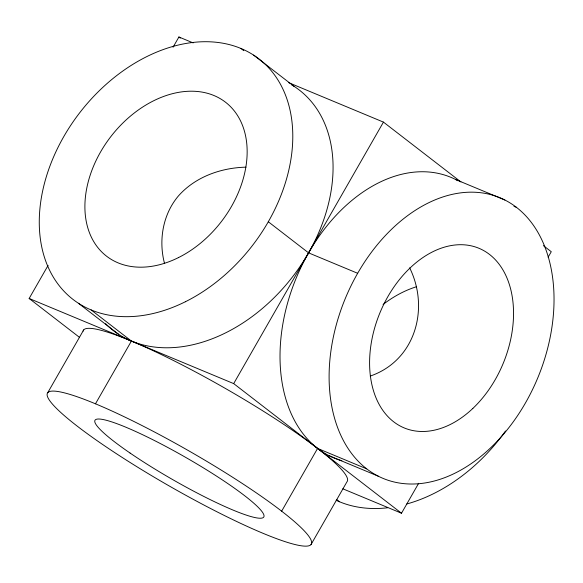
<?xml version="1.0" encoding="UTF-8"?>
<svg xmlns="http://www.w3.org/2000/svg" width="583" height="583" viewBox="0 0 583 583"><rect width="100%" height="100%" fill="white"/><g stroke="black" fill="none" stroke-linecap="round" stroke-linejoin="round"><path stroke-width="0.87" d="M79.354 337.258L29.15 298.481L48.098 265.403M173.049 47.223L178.915 36.984L193.162 42.916M47.74 392.694L83.682 329.934M95.474 403.808L131.415 341.048L91.145 309.937M418.652 483.292L401.505 513.222L233.688 383.607L383.446 122.109L288.723 82.684M281.655 511.174L317.597 448.414L366.685 468.849M311.031 544.537A152.01 20.106 29.8 0 0 124.806 417.034A152.01 20.106 29.8 0 0 102.317 444.275A152.01 20.106 29.8 0 0 311.031 544.537L346.98 481.777A152.01 20.106 29.8 0 0 223.996 387.651A152.01 20.106 29.8 0 0 83.114 331.122M548.115 257.234L551.27 251.718L543.378 245.625M370.22 376.086C415.264 360.593 429.802 308.545 409.66 267.852M246.004 167.161C220.957 167.751 195.181 176.897 178.332 196.048C162.766 214.486 158.401 240.575 164.566 263.596M455.768 179.579L504.856 200.005A152.01 104.102 -67.4 0 1 490.434 448.006A152.01 104.102 -67.4 0 1 329.41 366.277A152.01 104.102 -67.4 0 1 504.856 200.005M513.951 206.309L516.451 207.344M357.656 273.289L308.567 252.862L268.289 221.751M29.15 298.481L233.688 383.607M329.191 455.753L378.28 476.187M342.826 488.802L401.505 513.222M383.446 122.109L460.905 181.932M253.612 55.115L293.89 86.218M240.903 48.44L243.781 50.663M178.915 36.984L180.344 38.092M336.639 499.544L339.517 501.766M78.435 303.269L118.713 334.372M291.617 84.805A152.01 108.934 -52.3 0 1 291.996 277.552A152.01 108.934 -52.3 0 1 105.581 323.703M341.864 460.73A152.01 104.102 -67.4 0 1 296.281 277.887A152.01 104.102 -67.4 0 1 458.027 180.774M505.497 431.012A152.01 108.934 -52.3 0 1 406.766 503.996M387.753 507.757A152.01 108.934 -52.3 0 1 336.216 500.301M383.067 304.494A97.288 69.72 -52.3 0 1 416.656 286.676M130.06 453.035A97.288 12.87 29.8 0 0 263.64 517.201A97.288 12.87 29.8 0 0 144.453 435.603A97.288 12.87 29.8 0 0 130.06 453.035M472.842 408.435A97.288 66.622 -67.4 0 0 482.075 249.721A97.288 66.622 -67.4 0 0 369.79 356.133A97.288 66.622 -67.4 0 0 472.842 408.435M185.387 301.739A152.01 108.934 -52.3 0 0 264.82 63.911A152.01 108.934 -52.3 0 0 47.857 171.919A152.01 108.934 -52.3 0 0 185.387 301.739M178.42 257.62A97.288 69.72 -52.3 0 0 229.257 105.414A97.288 69.72 -52.3 0 0 90.394 174.536A97.288 69.72 -52.3 0 0 178.42 257.62"/></g></svg>
